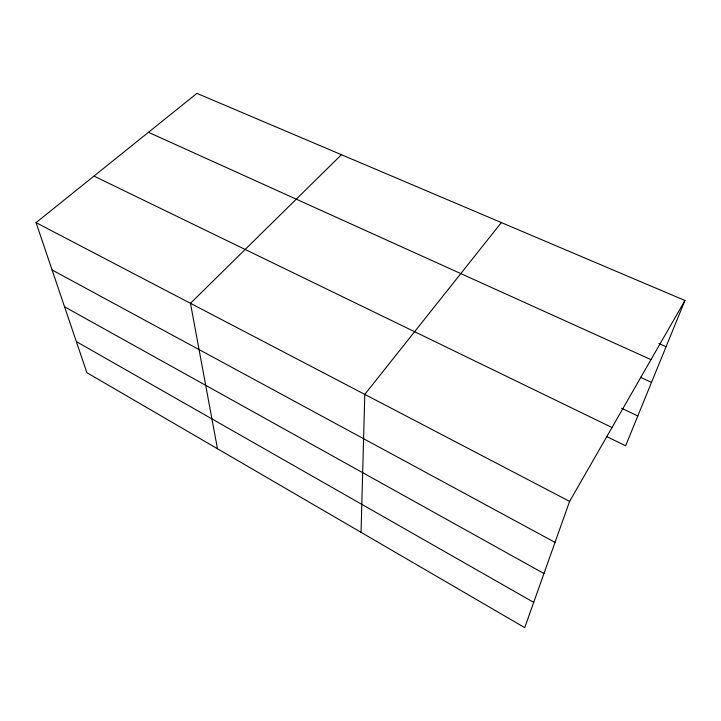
<?xml version="1.0" encoding="UTF-8"?>
<svg xmlns="http://www.w3.org/2000/svg" width="721" height="721" viewBox="0 0 721 721"><rect width="100%" height="100%" fill="white"/><g stroke="black" fill="none" stroke-linecap="round" stroke-linejoin="round"><path stroke-width="1.08" d="M361.05 532.332L364.79 394.387L501.347 222.573M684.95 300.486L569.599 501.392L524.717 627.63L86.88 372.694L36.05 222.636L196.905 93.369L684.95 300.486L625.621 445.821L606.487 436.448M341.43 154.709L190.461 303.316L217.472 448.732M658.886 343.493L666.087 346.693M148.454 132.304L650.991 359.635M640.257 377.236L651.505 382.418M621.61 408.275L637.797 415.99M93.982 176.086L612.012 427.526M36.05 222.636L569.599 501.392M52.083 269.969L555.026 542.381M64.557 306.804L543.958 573.519M76.354 341.601L533.702 602.35"/></g></svg>
